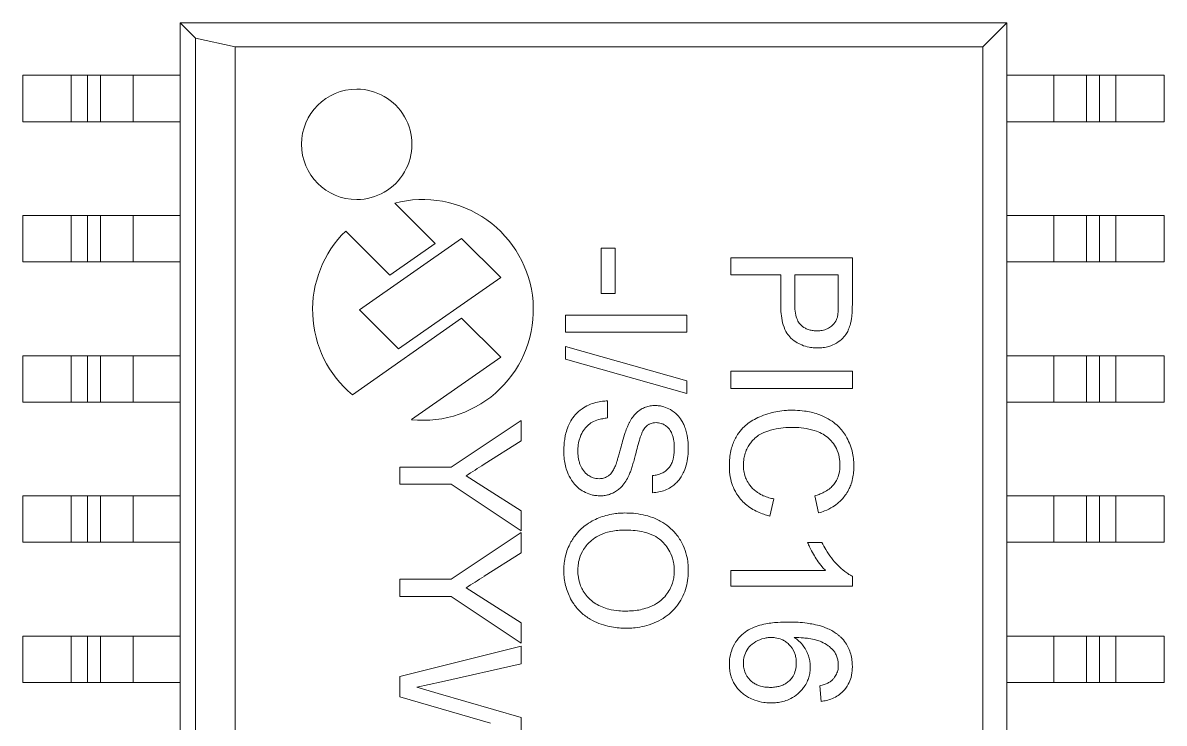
# Model space of a CAD drawing. Header units: millimetres. Extents: x -118 to 1430, y 370 to 1370.
# Drawn here: x 894.76 to 905.1, y 508.95 to 515.29 of the extents above; entities that cross this region are included whole.
import ezdxf

# ---------------------------------------------------------------- set-up
doc = ezdxf.new("R2010")
doc.units = ezdxf.units.MM
doc.layers.add('TANGENT EDGES', color=7, linetype='Continuous', lineweight=0)
doc.layers.add('VISIBLE', color=7, linetype='Continuous', lineweight=0)

msp = doc.modelspace()

# ---------------------------------------------------------------- linework, layer by layer
at = {"layer": 'TANGENT EDGES'}
for p, q in [((895.199, 514.395), (895.199, 514.815)), ((895.347, 514.815), (895.347, 514.395)), ((895.464, 514.815), (895.464, 514.395)), ((895.761, 514.815), (895.761, 514.395)), ((904.099, 514.815), (904.099, 514.395)), ((904.396, 514.815), (904.396, 514.395)), ((904.513, 514.395), (904.513, 514.815)), ((904.661, 514.815), (904.661, 514.395)), ((895.199, 513.125), (895.199, 513.545)), ((895.347, 513.545), (895.347, 513.125)), ((895.464, 513.545), (895.464, 513.125)), ((895.761, 513.545), (895.761, 513.125)), ((904.099, 513.545), (904.099, 513.125)), ((904.396, 513.545), (904.396, 513.125)), ((904.513, 513.125), (904.513, 513.545)), ((904.661, 513.545), (904.661, 513.125)), ((895.199, 511.855), (895.199, 512.275)), ((895.347, 512.275), (895.347, 511.855)), ((895.464, 512.275), (895.464, 511.855)), ((895.761, 512.275), (895.761, 511.855)), ((904.099, 512.275), (904.099, 511.855)), ((904.396, 512.275), (904.396, 511.855)), ((904.513, 511.855), (904.513, 512.275)), ((904.661, 512.275), (904.661, 511.855)), ((895.199, 510.585), (895.199, 511.005)), ((895.347, 511.005), (895.347, 510.585)), ((895.464, 511.005), (895.464, 510.585)), ((895.761, 511.005), (895.761, 510.585)), ((904.099, 511.005), (904.099, 510.585)), ((904.396, 511.005), (904.396, 510.585)), ((904.513, 510.585), (904.513, 511.005)), ((904.661, 511.005), (904.661, 510.585)), ((895.199, 509.315), (895.199, 509.735)), ((895.347, 509.735), (895.347, 509.315)), ((895.464, 509.735), (895.464, 509.315)), ((895.761, 509.735), (895.761, 509.315)), ((904.099, 509.735), (904.099, 509.315)), ((904.396, 509.735), (904.396, 509.315)), ((904.513, 509.315), (904.513, 509.735)), ((904.661, 509.735), (904.661, 509.315))]:
    msp.add_line(p, q, dxfattribs=at)
at = {"layer": 'VISIBLE'}
for p, q in [((896.185, 515.29), (896.185, 503.76)), ((896.325, 515.15), (896.185, 515.29)), ((896.185, 515.29), (903.675, 515.29)), ((903.675, 515.29), (903.458, 515.074)), ((903.675, 503.76), (903.675, 515.29)), ((896.685, 515.074), (896.325, 515.15)), ((896.325, 515.15), (896.325, 503.901)), ((903.458, 515.074), (896.685, 515.074)), ((896.685, 515.074), (896.685, 503.977)), ((903.458, 503.977), (903.458, 515.074)), ((894.76, 514.815), (894.76, 514.395)), ((895.199, 514.815), (894.76, 514.815)), ((895.199, 514.815), (895.347, 514.815)), ((895.464, 514.815), (895.347, 514.815)), ((895.761, 514.815), (895.464, 514.815)), ((896.185, 514.815), (895.761, 514.815)), ((904.099, 514.815), (903.675, 514.815)), ((904.396, 514.815), (904.099, 514.815)), ((904.513, 514.815), (904.396, 514.815)), ((904.513, 514.815), (904.661, 514.815)), ((905.1, 514.815), (904.661, 514.815)), ((905.1, 514.815), (905.1, 514.395)), ((894.76, 514.395), (895.199, 514.395)), ((895.347, 514.395), (895.199, 514.395)), ((895.347, 514.395), (895.464, 514.395)), ((895.464, 514.395), (895.761, 514.395)), ((895.761, 514.395), (896.185, 514.395)), ((903.675, 514.395), (904.099, 514.395)), ((904.099, 514.395), (904.396, 514.395)), ((904.396, 514.395), (904.513, 514.395)), ((904.661, 514.395), (904.513, 514.395)), ((904.661, 514.395), (905.1, 514.395)), ((898.129, 513.657), (898.495, 513.291)), ((894.76, 513.545), (894.76, 513.125)), ((895.199, 513.545), (894.76, 513.545)), ((895.199, 513.545), (895.347, 513.545)), ((895.464, 513.545), (895.347, 513.545)), ((895.761, 513.545), (895.464, 513.545)), ((896.185, 513.545), (895.761, 513.545)), ((904.099, 513.545), (903.675, 513.545)), ((904.396, 513.545), (904.099, 513.545)), ((904.513, 513.545), (904.396, 513.545)), ((904.513, 513.545), (904.661, 513.545)), ((905.1, 513.545), (904.661, 513.545)), ((905.1, 513.545), (905.1, 513.125)), ((898.085, 513.004), (897.685, 513.404)), ((897.811, 512.69), (898.735, 513.338)), ((898.495, 513.291), (898.085, 513.004)), ((898.735, 513.338), (899.089, 512.984)), ((900.126, 513.248), (899.999, 513.248)), ((899.999, 513.248), (899.999, 512.839)), ((900.126, 513.248), (900.126, 512.839)), ((894.76, 513.125), (895.199, 513.125)), ((895.347, 513.125), (895.199, 513.125)), ((895.347, 513.125), (895.464, 513.125)), ((895.464, 513.125), (895.761, 513.125)), ((895.761, 513.125), (896.185, 513.125)), ((901.175, 513.163), (901.175, 513.008)), ((902.275, 513.163), (901.175, 513.163)), ((902.275, 512.759), (902.275, 513.163)), ((903.675, 513.125), (904.099, 513.125)), ((904.099, 513.125), (904.396, 513.125)), ((904.396, 513.125), (904.513, 513.125)), ((904.661, 513.125), (904.513, 513.125)), ((904.661, 513.125), (905.1, 513.125)), ((899.089, 512.984), (898.164, 512.337)), ((901.626, 513.008), (901.175, 513.008)), ((901.626, 513.008), (901.626, 512.739)), ((901.753, 512.743), (901.753, 513.008)), ((901.753, 513.008), (902.148, 513.008)), ((902.148, 513.008), (902.148, 512.746)), ((899.999, 512.839), (900.126, 512.839)), ((898.164, 512.337), (897.811, 512.69)), ((897.746, 511.922), (898.735, 512.614)), ((898.735, 512.614), (899.089, 512.261)), ((900.775, 512.642), (899.675, 512.642)), ((899.675, 512.642), (899.675, 512.487)), ((900.775, 512.642), (900.775, 512.487)), ((899.675, 512.487), (900.775, 512.487)), ((899.675, 512.36), (899.675, 512.243)), ((900.775, 512.049), (899.675, 512.36)), ((895.199, 512.275), (894.76, 512.275)), ((894.76, 512.275), (894.76, 511.855)), ((895.199, 512.275), (895.347, 512.275)), ((895.464, 512.275), (895.347, 512.275)), ((895.761, 512.275), (895.464, 512.275)), ((896.185, 512.275), (895.761, 512.275)), ((899.089, 512.261), (898.282, 511.696)), ((904.099, 512.275), (903.675, 512.275)), ((904.396, 512.275), (904.099, 512.275)), ((904.513, 512.275), (904.396, 512.275)), ((904.513, 512.275), (904.661, 512.275)), ((905.1, 512.275), (904.661, 512.275)), ((905.1, 512.275), (905.1, 511.855)), ((899.675, 512.243), (900.775, 511.933)), ((900.775, 512.049), (900.775, 511.933)), ((901.175, 512.134), (901.175, 511.979)), ((902.275, 512.134), (901.175, 512.134)), ((902.275, 512.134), (902.275, 511.979)), ((901.175, 511.979), (902.275, 511.979)), ((894.76, 511.855), (895.199, 511.855)), ((895.347, 511.855), (895.199, 511.855)), ((895.347, 511.855), (895.464, 511.855)), ((895.464, 511.855), (895.761, 511.855)), ((895.761, 511.855), (896.185, 511.855)), ((900.056, 511.711), (900.056, 511.866)), ((903.675, 511.855), (904.099, 511.855)), ((904.099, 511.855), (904.396, 511.855)), ((904.396, 511.855), (904.513, 511.855)), ((904.661, 511.855), (904.513, 511.855)), ((904.661, 511.855), (905.1, 511.855)), ((899.275, 511.689), (898.641, 511.266)), ((899.275, 511.505), (899.275, 511.689)), ((898.939, 511.292), (899.275, 511.505)), ((898.175, 511.266), (898.175, 511.111)), ((898.641, 511.266), (898.175, 511.266)), ((898.641, 511.111), (898.175, 511.111)), ((898.641, 511.111), (899.275, 510.688)), ((898.951, 511.076), (898.775, 511.188)), ((900.465, 511.189), (900.465, 511.034)), ((894.76, 511.005), (894.76, 510.585)), ((895.199, 511.005), (894.76, 511.005)), ((895.199, 511.005), (895.347, 511.005)), ((895.464, 511.005), (895.347, 511.005)), ((895.761, 511.005), (895.464, 511.005)), ((896.185, 511.005), (895.761, 511.005)), ((899.275, 510.871), (898.951, 511.076)), ((901.936, 511.006), (901.969, 510.851)), ((902.207, 511.005), (902.207, 511.005)), ((904.099, 511.005), (903.675, 511.005)), ((904.396, 511.005), (904.099, 511.005)), ((904.513, 511.005), (904.396, 511.005)), ((904.513, 511.005), (904.661, 511.005)), ((905.1, 511.005), (904.661, 511.005)), ((905.1, 511.005), (905.1, 510.585)), ((901.527, 510.822), (901.563, 510.978)), ((899.275, 510.688), (899.275, 510.871)), ((899.275, 510.673), (898.641, 510.25)), ((899.275, 510.49), (899.275, 510.673)), ((894.76, 510.585), (895.199, 510.585)), ((895.347, 510.585), (895.199, 510.585)), ((895.347, 510.585), (895.464, 510.585)), ((895.464, 510.585), (895.761, 510.585)), ((895.761, 510.585), (896.185, 510.585)), ((898.939, 510.277), (899.275, 510.49)), ((899.724, 510.585), (899.724, 510.585)), ((899.894, 510.585), (899.894, 510.585)), ((900.559, 510.585), (900.559, 510.585)), ((902, 510.583), (901.87, 510.583)), ((903.675, 510.585), (904.099, 510.585)), ((904.099, 510.585), (904.396, 510.585)), ((904.396, 510.585), (904.513, 510.585)), ((904.661, 510.585), (904.513, 510.585)), ((904.661, 510.585), (905.1, 510.585)), ((902.032, 510.329), (901.175, 510.329)), ((901.175, 510.329), (901.175, 510.188)), ((898.175, 510.25), (898.175, 510.095)), ((898.641, 510.25), (898.175, 510.25)), ((901.175, 510.188), (902.275, 510.188)), ((902.275, 510.188), (902.275, 510.279)), ((898.641, 510.095), (898.175, 510.095)), ((898.641, 510.095), (899.275, 509.672)), ((898.951, 510.061), (898.775, 510.173)), ((899.275, 509.856), (898.951, 510.061)), ((899.275, 509.672), (899.275, 509.856)), ((894.76, 509.735), (894.76, 509.315)), ((895.199, 509.735), (894.76, 509.735)), ((895.199, 509.735), (895.347, 509.735)), ((895.464, 509.735), (895.347, 509.735)), ((895.761, 509.735), (895.464, 509.735)), ((896.185, 509.735), (895.761, 509.735)), ((901.262, 509.735), (901.262, 509.735)), ((904.099, 509.735), (903.675, 509.735)), ((904.396, 509.735), (904.099, 509.735)), ((904.513, 509.735), (904.396, 509.735)), ((904.513, 509.735), (904.661, 509.735)), ((905.1, 509.735), (904.661, 509.735)), ((905.1, 509.735), (905.1, 509.315)), ((899.275, 509.645), (898.175, 509.368)), ((899.275, 509.485), (899.275, 509.645)), ((898.552, 509.322), (899.275, 509.485)), ((898.175, 509.185), (898.175, 509.368)), ((894.76, 509.315), (895.199, 509.315)), ((895.347, 509.315), (895.199, 509.315)), ((895.347, 509.315), (895.464, 509.315)), ((895.464, 509.315), (895.761, 509.315)), ((895.761, 509.315), (896.185, 509.315)), ((898.329, 509.272), (898.552, 509.322)), ((898.524, 509.215), (898.329, 509.272)), ((901.199, 509.315), (901.199, 509.315)), ((901.862, 509.315), (901.862, 509.315)), ((901.979, 509.285), (901.993, 509.144)), ((902.246, 509.315), (902.246, 509.315)), ((903.675, 509.315), (904.099, 509.315)), ((904.099, 509.315), (904.396, 509.315)), ((904.396, 509.315), (904.513, 509.315)), ((904.661, 509.315), (904.513, 509.315)), ((904.661, 509.315), (905.1, 509.315)), ((898.175, 509.185), (898.998, 508.947)), ((899.275, 508.998), (898.524, 509.215)), ((899.275, 508.811), (899.275, 508.998))]:
    msp.add_line(p, q, dxfattribs=at)
for centre, radius, start, end in [((897.785, 514.19), 0.5, 90, 270), ((897.785, 514.19), 0.5, 269.9999, 90.0001), ((898.385, 512.69), 1, 4.4509, 104.8407), ((898.385, 512.69), 1, 134.427, 230.2482), ((898.385, 512.69), 1, 264.0605, 4.4508), ((866.711, 561.848), 59.955, 302.33057, 302.51593), ((866.711, 560.833), 59.955, 302.33057, 302.51593)]:
    msp.add_arc(centre, radius, start, end, dxfattribs=at)
for points, knots in [([(901.626, 512.739), (901.627, 512.711), (901.627, 512.683), (901.633, 512.628), (901.637, 512.601), (901.65, 512.547), (901.66, 512.519), (901.683, 512.476), (901.695, 512.46), (901.722, 512.43), (901.741, 512.414), (901.78, 512.389), (901.798, 512.38), (901.839, 512.363), (901.86, 512.357), (901.899, 512.349), (901.915, 512.347), (901.94, 512.346), (901.949, 512.346), (901.959, 512.345)], [0, 0, 0, 0, 0.144, 0.144, 0.288, 0.288, 0.432, 0.432, 0.532, 0.532, 0.652, 0.652, 0.752, 0.752, 0.872, 0.872, 0.952, 0.952, 1, 1, 1, 1]), ([(901.954, 512.501), (901.942, 512.501), (901.931, 512.501), (901.908, 512.504), (901.894, 512.507), (901.871, 512.513), (901.86, 512.518), (901.831, 512.533), (901.814, 512.547), (901.791, 512.574), (901.783, 512.586), (901.769, 512.618), (901.764, 512.638), (901.755, 512.685), (901.754, 512.708), (901.753, 512.736), (901.753, 512.74), (901.753, 512.743)], [0, 0, 0, 0, 0.1, 0.1, 0.2, 0.2, 0.3, 0.3, 0.4728, 0.4728, 0.5928, 0.5928, 0.7656, 0.7656, 0.97296, 0.97296, 1, 1, 1, 1]), ([(902.148, 512.746), (902.148, 512.741), (902.148, 512.735), (902.148, 512.726), (902.148, 512.722), (902.148, 512.713), (902.148, 512.709), (902.147, 512.701), (902.147, 512.696), (902.147, 512.688), (902.147, 512.684), (902.146, 512.675), (902.146, 512.671), (902.145, 512.662), (902.145, 512.658), (902.144, 512.647), (902.143, 512.639), (902.141, 512.628), (902.139, 512.623), (902.138, 512.619)], [0, 0, 0, 0, 0.12, 0.12, 0.22, 0.22, 0.32, 0.32, 0.42, 0.42, 0.52, 0.52, 0.62, 0.62, 0.72, 0.72, 0.8928, 0.8928, 1, 1, 1, 1]), ([(902.265, 512.596), (902.267, 512.61), (902.269, 512.623), (902.272, 512.65), (902.272, 512.664), (902.274, 512.697), (902.275, 512.716), (902.275, 512.744), (902.275, 512.751), (902.275, 512.759)], [0, 0, 0, 0, 0.248832, 0.248832, 0.497664, 0.497664, 0.855982, 0.855982, 1, 1, 1, 1]), ([(902.138, 512.619), (902.135, 512.608), (902.131, 512.598), (902.116, 512.571), (902.103, 512.556), (902.081, 512.539), (902.075, 512.534), (902.062, 512.526), (902.055, 512.522), (902.04, 512.516), (902.033, 512.513), (902.018, 512.508), (902.01, 512.506), (901.995, 512.503), (901.987, 512.502), (901.975, 512.501), (901.97, 512.501), (901.961, 512.501), (901.958, 512.501), (901.954, 512.501)], [0, 0, 0, 0, 0.144, 0.144, 0.392832, 0.392832, 0.492832, 0.492832, 0.592832, 0.592832, 0.692832, 0.692832, 0.792832, 0.792832, 0.892832, 0.892832, 0.956832, 0.956832, 1, 1, 1, 1]), ([(901.959, 512.345), (901.976, 512.346), (901.994, 512.346), (902.028, 512.351), (902.045, 512.355), (902.086, 512.367), (902.109, 512.377), (902.152, 512.402), (902.172, 512.417), (902.202, 512.448), (902.213, 512.462), (902.23, 512.489), (902.236, 512.502), (902.248, 512.531), (902.254, 512.546), (902.26, 512.574), (902.263, 512.585), (902.265, 512.596)], [0, 0, 0, 0, 0.12, 0.12, 0.24, 0.24, 0.4128, 0.4128, 0.5856, 0.5856, 0.7056, 0.7056, 0.8056, 0.8056, 0.9208, 0.9208, 1, 1, 1, 1]), ([(900.056, 511.866), (900.041, 511.865), (900.027, 511.865), (899.991, 511.86), (899.971, 511.857), (899.928, 511.845), (899.907, 511.838), (899.865, 511.818), (899.845, 511.807), (899.804, 511.778), (899.783, 511.76), (899.75, 511.723), (899.736, 511.704), (899.716, 511.669), (899.707, 511.653), (899.692, 511.615), (899.685, 511.595), (899.676, 511.559), (899.673, 511.545), (899.668, 511.513), (899.666, 511.496), (899.662, 511.457), (899.661, 511.436), (899.661, 511.412), (899.661, 511.409), (899.661, 511.405)], [0, 0, 0, 0, 0.064, 0.064, 0.15616, 0.15616, 0.25616, 0.25616, 0.35616, 0.35616, 0.47616, 0.47616, 0.57616, 0.57616, 0.65616, 0.65616, 0.75216, 0.75216, 0.81616, 0.81616, 0.89296, 0.89296, 0.98512, 0.98512, 1, 1, 1, 1]), ([(900.488, 511.824), (900.473, 511.823), (900.459, 511.823), (900.43, 511.818), (900.416, 511.814), (900.388, 511.804), (900.375, 511.798), (900.331, 511.771), (900.304, 511.746), (900.273, 511.702), (900.264, 511.687), (900.254, 511.668), (900.252, 511.665), (900.25, 511.661)], [0, 0, 0, 0, 0.144, 0.144, 0.288, 0.288, 0.432, 0.432, 0.790318, 0.790318, 0.963118, 0.963118, 1, 1, 1, 1]), ([(900.789, 511.442), (900.789, 511.464), (900.788, 511.485), (900.782, 511.538), (900.776, 511.569), (900.762, 511.617), (900.755, 511.634), (900.742, 511.664), (900.735, 511.677), (900.717, 511.707), (900.704, 511.724), (900.671, 511.757), (900.65, 511.774), (900.609, 511.797), (900.588, 511.806), (900.554, 511.816), (900.539, 511.82), (900.513, 511.823), (900.5, 511.823), (900.488, 511.824)], [0, 0, 0, 0, 0.12, 0.12, 0.2928, 0.2928, 0.3928, 0.3928, 0.4728, 0.4728, 0.588, 0.588, 0.732, 0.732, 0.852, 0.852, 0.932, 0.932, 1, 1, 1, 1]), ([(901.733, 511.781), (901.715, 511.781), (901.696, 511.781), (901.651, 511.778), (901.624, 511.774), (901.575, 511.766), (901.553, 511.761), (901.503, 511.748), (901.477, 511.739), (901.43, 511.72), (901.409, 511.71), (901.369, 511.688), (901.35, 511.676), (901.315, 511.65), (901.299, 511.636), (901.266, 511.602), (901.25, 511.582), (901.216, 511.532), (901.201, 511.5), (901.184, 511.45), (901.179, 511.432), (901.17, 511.392), (901.167, 511.37), (901.162, 511.327), (901.161, 511.305), (901.161, 511.28), (901.161, 511.276), (901.161, 511.271)], [0, 0, 0, 0, 0.064, 0.064, 0.15616, 0.15616, 0.23616, 0.23616, 0.33216, 0.33216, 0.41216, 0.41216, 0.48896, 0.48896, 0.562688, 0.562688, 0.651162, 0.651162, 0.771162, 0.771162, 0.835162, 0.835162, 0.911962, 0.911962, 0.98569, 0.98569, 1, 1, 1, 1]), ([(902.289, 511.275), (902.289, 511.293), (902.288, 511.311), (902.285, 511.35), (902.281, 511.372), (902.271, 511.419), (902.264, 511.444), (902.247, 511.489), (902.237, 511.51), (902.208, 511.564), (902.185, 511.596), (902.142, 511.641), (902.125, 511.656), (902.086, 511.686), (902.063, 511.7), (902.014, 511.726), (901.988, 511.737), (901.922, 511.76), (901.882, 511.769), (901.814, 511.778), (901.786, 511.78), (901.749, 511.781), (901.741, 511.781), (901.733, 511.781)], [0, 0, 0, 0, 0.064, 0.064, 0.1408, 0.1408, 0.23296, 0.23296, 0.31296, 0.31296, 0.4512, 0.4512, 0.5312, 0.5312, 0.6272, 0.6272, 0.7272, 0.7272, 0.8712, 0.8712, 0.9712, 0.9712, 1, 1, 1, 1]), ([(899.788, 511.412), (899.788, 511.43), (899.789, 511.448), (899.795, 511.496), (899.804, 511.527), (899.825, 511.575), (899.836, 511.594), (899.859, 511.625), (899.872, 511.639), (899.899, 511.662), (899.915, 511.671), (899.95, 511.688), (899.971, 511.695), (900.006, 511.704), (900.021, 511.706), (900.043, 511.709), (900.049, 511.71), (900.056, 511.711)], [0, 0, 0, 0, 0.12, 0.12, 0.32736, 0.32736, 0.47136, 0.47136, 0.59136, 0.59136, 0.71136, 0.71136, 0.85536, 0.85536, 0.95536, 0.95536, 1, 1, 1, 1]), ([(900.25, 511.661), (900.245, 511.652), (900.241, 511.642), (900.23, 511.615), (900.223, 511.597), (900.208, 511.554), (900.2, 511.527), (900.187, 511.478), (900.181, 511.455), (900.171, 511.417), (900.167, 511.402), (900.159, 511.373), (900.155, 511.36), (900.148, 511.337), (900.145, 511.327), (900.139, 511.309), (900.137, 511.301), (900.132, 511.288), (900.13, 511.283), (900.128, 511.278)], [0, 0, 0, 0, 0.08, 0.08, 0.21824, 0.21824, 0.4256, 0.4256, 0.5984, 0.5984, 0.7184, 0.7184, 0.8184, 0.8184, 0.8984, 0.8984, 0.95984, 0.95984, 1, 1, 1, 1]), ([(900.253, 511.197), (900.258, 511.208), (900.263, 511.219), (900.272, 511.245), (900.277, 511.258), (900.285, 511.287), (900.29, 511.302), (900.299, 511.334), (900.304, 511.352), (900.314, 511.391), (900.319, 511.412), (900.331, 511.46), (900.338, 511.485), (900.351, 511.528), (900.357, 511.545), (900.369, 511.577), (900.375, 511.591), (900.387, 511.611), (900.391, 511.617), (900.398, 511.625), (900.399, 511.627), (900.401, 511.629)], [0, 0, 0, 0, 0.08, 0.08, 0.176, 0.176, 0.276, 0.276, 0.396, 0.396, 0.54, 0.54, 0.7128, 0.7128, 0.8328, 0.8328, 0.9328, 0.9328, 0.984, 0.984, 1, 1, 1, 1]), ([(900.401, 511.629), (900.409, 511.636), (900.417, 511.644), (900.429, 511.651), (900.432, 511.653), (900.446, 511.66), (900.458, 511.664), (900.479, 511.668), (900.489, 511.668), (900.498, 511.669)], [0, 0, 0, 0, 0.298598, 0.298598, 0.398598, 0.398598, 0.742584, 0.742584, 1, 1, 1, 1]), ([(900.498, 511.669), (900.505, 511.668), (900.512, 511.668), (900.527, 511.666), (900.535, 511.664), (900.552, 511.659), (900.561, 511.655), (900.579, 511.645), (900.588, 511.639), (900.604, 511.625), (900.611, 511.617), (900.627, 511.596), (900.635, 511.583), (900.645, 511.559), (900.648, 511.549), (900.653, 511.528), (900.656, 511.517), (900.659, 511.496), (900.66, 511.486), (900.662, 511.464), (900.662, 511.454), (900.662, 511.441), (900.662, 511.438), (900.662, 511.436)], [0, 0, 0, 0, 0.064, 0.064, 0.1408, 0.1408, 0.23296, 0.23296, 0.33296, 0.33296, 0.43296, 0.43296, 0.57696, 0.57696, 0.67696, 0.67696, 0.77696, 0.77696, 0.87696, 0.87696, 0.97696, 0.97696, 1, 1, 1, 1]), ([(901.288, 511.286), (901.288, 511.3), (901.289, 511.313), (901.292, 511.339), (901.294, 511.352), (901.301, 511.383), (901.307, 511.401), (901.321, 511.434), (901.329, 511.449), (901.344, 511.474), (901.352, 511.485), (901.37, 511.507), (901.381, 511.518), (901.407, 511.541), (901.422, 511.552), (901.453, 511.57), (901.468, 511.577), (901.516, 511.597), (901.55, 511.606), (901.613, 511.618), (901.642, 511.622), (901.692, 511.625), (901.713, 511.626), (901.734, 511.626)], [0, 0, 0, 0, 0.064, 0.064, 0.12544, 0.12544, 0.213914, 0.213914, 0.293914, 0.293914, 0.355354, 0.355354, 0.429082, 0.429082, 0.517555, 0.517555, 0.597555, 0.597555, 0.763443, 0.763443, 0.901683, 0.901683, 1, 1, 1, 1]), ([(902.162, 511.282), (902.162, 511.302), (902.162, 511.314), (902.156, 511.363), (902.149, 511.389), (902.129, 511.441), (902.117, 511.462), (902.091, 511.497), (902.076, 511.513), (902.045, 511.541), (902.028, 511.553), (901.991, 511.575), (901.972, 511.583), (901.921, 511.601), (901.887, 511.609), (901.826, 511.621), (901.798, 511.624), (901.757, 511.626), (901.746, 511.626), (901.734, 511.626)], [0, 0, 0, 0, 0.096, 0.096, 0.24, 0.24, 0.3552, 0.3552, 0.4552, 0.4552, 0.5552, 0.5552, 0.6552, 0.6552, 0.7992, 0.7992, 0.9432, 0.9432, 1, 1, 1, 1]), ([(900.465, 511.034), (900.484, 511.035), (900.504, 511.037), (900.542, 511.045), (900.561, 511.05), (900.597, 511.064), (900.614, 511.073), (900.644, 511.092), (900.656, 511.101), (900.679, 511.122), (900.69, 511.132), (900.709, 511.155), (900.717, 511.167), (900.734, 511.193), (900.741, 511.209), (900.76, 511.25), (900.768, 511.277), (900.781, 511.331), (900.785, 511.357), (900.788, 511.403), (900.789, 511.423), (900.789, 511.442)], [0, 0, 0, 0, 0.1, 0.1, 0.2, 0.2, 0.3, 0.3, 0.38, 0.38, 0.4568, 0.4568, 0.530528, 0.530528, 0.619002, 0.619002, 0.763002, 0.763002, 0.901242, 0.901242, 1, 1, 1, 1]), ([(900.662, 511.436), (900.662, 511.431), (900.662, 511.426), (900.662, 511.415), (900.661, 511.41), (900.661, 511.397), (900.66, 511.39), (900.658, 511.375), (900.657, 511.366), (900.654, 511.348), (900.651, 511.338), (900.644, 511.315), (900.639, 511.302), (900.627, 511.279), (900.62, 511.269), (900.605, 511.251), (900.597, 511.242), (900.579, 511.227), (900.569, 511.221), (900.546, 511.209), (900.532, 511.204), (900.505, 511.195), (900.491, 511.193), (900.473, 511.19), (900.469, 511.19), (900.465, 511.189)], [0, 0, 0, 0, 0.04096, 0.04096, 0.090112, 0.090112, 0.1490944, 0.1490944, 0.2198733, 0.2198733, 0.3048079, 0.3048079, 0.4248079, 0.4248079, 0.5248079, 0.5248079, 0.6248079, 0.6248079, 0.7248079, 0.7248079, 0.8448079, 0.8448079, 0.9648079, 0.9648079, 1, 1, 1, 1]), ([(899.661, 511.405), (899.662, 511.382), (899.662, 511.359), (899.669, 511.297), (899.679, 511.258), (899.704, 511.195), (899.716, 511.17), (899.742, 511.131), (899.754, 511.116), (899.778, 511.091), (899.789, 511.08), (899.819, 511.057), (899.837, 511.046), (899.878, 511.026), (899.9, 511.018), (899.934, 511.01), (899.947, 511.008), (899.968, 511.007), (899.978, 511.006), (899.987, 511.006)], [0, 0, 0, 0, 0.12, 0.12, 0.32736, 0.32736, 0.47136, 0.47136, 0.57136, 0.57136, 0.65136, 0.65136, 0.76656, 0.76656, 0.88656, 0.88656, 0.95056, 0.95056, 1, 1, 1, 1]), ([(899.98, 511.161), (899.97, 511.161), (899.961, 511.162), (899.936, 511.166), (899.92, 511.171), (899.893, 511.185), (899.881, 511.192), (899.854, 511.214), (899.841, 511.23), (899.821, 511.261), (899.814, 511.277), (899.803, 511.304), (899.8, 511.315), (899.793, 511.346), (899.79, 511.366), (899.788, 511.395), (899.788, 511.404), (899.788, 511.412)], [0, 0, 0, 0, 0.08, 0.08, 0.21824, 0.21824, 0.33824, 0.33824, 0.51104, 0.51104, 0.65504, 0.65504, 0.75504, 0.75504, 0.92784, 0.92784, 1, 1, 1, 1]), ([(900.128, 511.278), (900.123, 511.265), (900.117, 511.252), (900.103, 511.228), (900.095, 511.216), (900.078, 511.197), (900.069, 511.19), (900.052, 511.179), (900.045, 511.175), (900.027, 511.167), (900.016, 511.164), (899.996, 511.162), (899.988, 511.161), (899.98, 511.161)], [0, 0, 0, 0, 0.20736, 0.20736, 0.41472, 0.41472, 0.58752, 0.58752, 0.70752, 0.70752, 0.88032, 0.88032, 1, 1, 1, 1]), ([(901.161, 511.271), (901.161, 511.255), (901.162, 511.238), (901.166, 511.192), (901.171, 511.163), (901.185, 511.111), (901.194, 511.087), (901.218, 511.037), (901.234, 511.011), (901.266, 510.971), (901.28, 510.956), (901.327, 510.912), (901.364, 510.887), (901.422, 510.858), (901.441, 510.85), (901.476, 510.837), (901.492, 510.832), (901.515, 510.826), (901.521, 510.824), (901.527, 510.822)], [0, 0, 0, 0, 0.08, 0.08, 0.21824, 0.21824, 0.33824, 0.33824, 0.48224, 0.48224, 0.58224, 0.58224, 0.7896, 0.7896, 0.8896, 0.8896, 0.9696, 0.9696, 1, 1, 1, 1]), ([(901.563, 510.978), (901.549, 510.981), (901.534, 510.984), (901.502, 510.994), (901.485, 511), (901.457, 511.012), (901.447, 511.017), (901.423, 511.031), (901.411, 511.039), (901.379, 511.063), (901.361, 511.082), (901.334, 511.118), (901.325, 511.133), (901.31, 511.163), (901.305, 511.177), (901.296, 511.209), (901.292, 511.227), (901.289, 511.258), (901.288, 511.272), (901.288, 511.286)], [0, 0, 0, 0, 0.1, 0.1, 0.22, 0.22, 0.3, 0.3, 0.396, 0.396, 0.5688, 0.5688, 0.6888, 0.6888, 0.7888, 0.7888, 0.9088, 0.9088, 1, 1, 1, 1]), ([(902.162, 511.282), (902.162, 511.269), (902.162, 511.256), (902.158, 511.221), (902.153, 511.199), (902.14, 511.163), (902.134, 511.149), (902.118, 511.123), (902.109, 511.11), (902.088, 511.087), (902.076, 511.077), (902.049, 511.056), (902.033, 511.046), (902.003, 511.031), (901.988, 511.024), (901.962, 511.014), (901.949, 511.01), (901.936, 511.006)], [0, 0, 0, 0, 0.1, 0.1, 0.2728, 0.2728, 0.3928, 0.3928, 0.5128, 0.5128, 0.6328, 0.6328, 0.7768, 0.7768, 0.8968, 0.8968, 1, 1, 1, 1]), ([(901.969, 510.851), (901.988, 510.856), (902.006, 510.862), (902.049, 510.879), (902.074, 510.892), (902.117, 510.918), (902.136, 510.932), (902.178, 510.969), (902.2, 510.994), (902.229, 511.038), (902.239, 511.055), (902.254, 511.086), (902.259, 511.1), (902.271, 511.135), (902.277, 511.157), (902.284, 511.197), (902.287, 511.216), (902.289, 511.248), (902.289, 511.262), (902.289, 511.275)], [0, 0, 0, 0, 0.1, 0.1, 0.244, 0.244, 0.364, 0.364, 0.5368, 0.5368, 0.6368, 0.6368, 0.7168, 0.7168, 0.832, 0.832, 0.932, 0.932, 1, 1, 1, 1]), ([(900.253, 511.197), (900.245, 511.178), (900.24, 511.168), (900.219, 511.132), (900.209, 511.119), (900.187, 511.091), (900.175, 511.079), (900.153, 511.06), (900.142, 511.052), (900.119, 511.038), (900.108, 511.032), (900.082, 511.021), (900.07, 511.017), (900.043, 511.011), (900.029, 511.008), (900.008, 511.006), (899.999, 511.006), (899.987, 511.006)], [0, 0, 0, 0, 0.165888, 0.165888, 0.338688, 0.338688, 0.482688, 0.482688, 0.602688, 0.602688, 0.702688, 0.702688, 0.802688, 0.802688, 0.902688, 0.902688, 1, 1, 1, 1]), ([(900.21, 510.851), (900.196, 510.85), (900.182, 510.85), (900.15, 510.848), (900.132, 510.846), (900.091, 510.84), (900.066, 510.834), (900.02, 510.821), (899.999, 510.814), (899.958, 510.798), (899.938, 510.788), (899.896, 510.766), (899.874, 510.752), (899.839, 510.725), (899.825, 510.713), (899.793, 510.682), (899.776, 510.662), (899.74, 510.614), (899.723, 510.585), (899.699, 510.534), (899.691, 510.513), (899.676, 510.465), (899.671, 510.438), (899.664, 510.394), (899.662, 510.376), (899.661, 510.348), (899.661, 510.338), (899.661, 510.329)], [0, 0, 0, 0, 0.0512, 0.0512, 0.11264, 0.11264, 0.201114, 0.201114, 0.281114, 0.281114, 0.357914, 0.357914, 0.450074, 0.450074, 0.514074, 0.514074, 0.606234, 0.606234, 0.726234, 0.726234, 0.806234, 0.806234, 0.902234, 0.902234, 0.966234, 0.966234, 1, 1, 1, 1]), ([(900.789, 510.328), (900.789, 510.352), (900.788, 510.375), (900.783, 510.421), (900.779, 510.443), (900.766, 510.496), (900.756, 510.527), (900.728, 510.589), (900.709, 510.619), (900.67, 510.67), (900.65, 510.692), (900.607, 510.731), (900.583, 510.749), (900.528, 510.783), (900.496, 510.798), (900.436, 510.82), (900.407, 510.828), (900.35, 510.84), (900.321, 510.845), (900.265, 510.85), (900.238, 510.85), (900.21, 510.851)], [0, 0, 0, 0, 0.08, 0.08, 0.1568, 0.1568, 0.267392, 0.267392, 0.387392, 0.387392, 0.487392, 0.487392, 0.587392, 0.587392, 0.707392, 0.707392, 0.807392, 0.807392, 0.907392, 0.907392, 1, 1, 1, 1]), ([(899.788, 510.329), (899.788, 510.346), (899.789, 510.363), (899.793, 510.399), (899.797, 510.419), (899.812, 510.467), (899.825, 510.495), (899.86, 510.551), (899.884, 510.578), (899.931, 510.618), (899.952, 510.632), (900.001, 510.658), (900.029, 510.669), (900.078, 510.682), (900.099, 510.686), (900.14, 510.692), (900.161, 510.694), (900.191, 510.695), (900.2, 510.695), (900.209, 510.695)], [0, 0, 0, 0, 0.08, 0.08, 0.176, 0.176, 0.32, 0.32, 0.4928, 0.4928, 0.6128, 0.6128, 0.7568, 0.7568, 0.8568, 0.8568, 0.9568, 0.9568, 1, 1, 1, 1]), ([(900.209, 510.695), (900.235, 510.695), (900.262, 510.695), (900.315, 510.69), (900.341, 510.687), (900.398, 510.675), (900.429, 510.666), (900.482, 510.643), (900.506, 510.631), (900.544, 510.601), (900.56, 510.585), (900.589, 510.552), (900.602, 510.534), (900.626, 510.492), (900.637, 510.467), (900.65, 510.425), (900.654, 510.408), (900.66, 510.377), (900.661, 510.364), (900.662, 510.343), (900.662, 510.335), (900.662, 510.327)], [0, 0, 0, 0, 0.12, 0.12, 0.24, 0.24, 0.384, 0.384, 0.504, 0.504, 0.604, 0.604, 0.704, 0.704, 0.824, 0.824, 0.904, 0.904, 0.96544, 0.96544, 1, 1, 1, 1]), ([(901.87, 510.583), (901.876, 510.569), (901.881, 510.556), (901.898, 510.52), (901.91, 510.498), (901.934, 510.458), (901.945, 510.44), (901.97, 510.402), (901.985, 510.382), (902.011, 510.351), (902.022, 510.34), (902.032, 510.329)], [0, 0, 0, 0, 0.144, 0.144, 0.392832, 0.392832, 0.600192, 0.600192, 0.849024, 0.849024, 1, 1, 1, 1]), ([(902, 510.583), (902.011, 510.561), (902.022, 510.54), (902.065, 510.467), (902.103, 510.419), (902.164, 510.357), (902.184, 510.339), (902.218, 510.312), (902.231, 510.303), (902.254, 510.289), (902.265, 510.284), (902.275, 510.279)], [0, 0, 0, 0, 0.1728, 0.1728, 0.602782, 0.602782, 0.801847, 0.801847, 0.917047, 0.917047, 1, 1, 1, 1]), ([(899.661, 510.329), (899.661, 510.31), (899.662, 510.292), (899.666, 510.252), (899.669, 510.23), (899.678, 510.188), (899.684, 510.167), (899.698, 510.128), (899.706, 510.109), (899.725, 510.069), (899.737, 510.047), (899.77, 509.999), (899.792, 509.972), (899.843, 509.926), (899.871, 509.905), (899.926, 509.873), (899.952, 509.861), (900.005, 509.84), (900.033, 509.832), (900.083, 509.82), (900.106, 509.816), (900.151, 509.81), (900.173, 509.808), (900.204, 509.807), (900.214, 509.807), (900.223, 509.807)], [0, 0, 0, 0, 0.064, 0.064, 0.1408, 0.1408, 0.214528, 0.214528, 0.285307, 0.285307, 0.370242, 0.370242, 0.490242, 0.490242, 0.610242, 0.610242, 0.710242, 0.710242, 0.810242, 0.810242, 0.890242, 0.890242, 0.967042, 0.967042, 1, 1, 1, 1]), ([(900.224, 509.962), (900.203, 509.962), (900.181, 509.963), (900.129, 509.967), (900.099, 509.972), (900.048, 509.985), (900.028, 509.991), (899.988, 510.008), (899.969, 510.017), (899.932, 510.04), (899.915, 510.053), (899.887, 510.079), (899.875, 510.092), (899.851, 510.121), (899.84, 510.138), (899.821, 510.171), (899.814, 510.187), (899.799, 510.23), (899.793, 510.258), (899.789, 510.301), (899.788, 510.315), (899.788, 510.329)], [0, 0, 0, 0, 0.1, 0.1, 0.244, 0.244, 0.344, 0.344, 0.444, 0.444, 0.544, 0.544, 0.624, 0.624, 0.72, 0.72, 0.8, 0.8, 0.93271, 0.93271, 1, 1, 1, 1]), ([(900.789, 510.328), (900.789, 510.305), (900.788, 510.284), (900.782, 510.233), (900.777, 510.205), (900.762, 510.151), (900.752, 510.124), (900.728, 510.073), (900.713, 510.048), (900.678, 509.998), (900.655, 509.971), (900.611, 509.931), (900.587, 509.912), (900.536, 509.88), (900.507, 509.866), (900.452, 509.843), (900.419, 509.833), (900.365, 509.819), (900.335, 509.815), (900.288, 509.809), (900.268, 509.808), (900.237, 509.807), (900.23, 509.807), (900.223, 509.807)], [0, 0, 0, 0, 0.08, 0.08, 0.176, 0.176, 0.276, 0.276, 0.376, 0.376, 0.496, 0.496, 0.596, 0.596, 0.696, 0.696, 0.796, 0.796, 0.896, 0.896, 0.976, 0.976, 1, 1, 1, 1]), ([(900.662, 510.327), (900.662, 510.31), (900.661, 510.293), (900.657, 510.26), (900.653, 510.244), (900.644, 510.209), (900.637, 510.19), (900.619, 510.153), (900.608, 510.135), (900.583, 510.1), (900.568, 510.084), (900.537, 510.055), (900.52, 510.043), (900.476, 510.015), (900.447, 510.002), (900.398, 509.985), (900.377, 509.979), (900.335, 509.97), (900.314, 509.967), (900.276, 509.964), (900.259, 509.963), (900.236, 509.962), (900.23, 509.962), (900.224, 509.962)], [0, 0, 0, 0, 0.08, 0.08, 0.1568, 0.1568, 0.24896, 0.24896, 0.34896, 0.34896, 0.44896, 0.44896, 0.54896, 0.54896, 0.69296, 0.69296, 0.79296, 0.79296, 0.89296, 0.89296, 0.97296, 0.97296, 1, 1, 1, 1]), ([(901.69, 509.863), (901.66, 509.863), (901.631, 509.862), (901.558, 509.857), (901.516, 509.852), (901.45, 509.838), (901.426, 509.831), (901.379, 509.814), (901.357, 509.804), (901.314, 509.78), (901.293, 509.765), (901.253, 509.728), (901.234, 509.705), (901.201, 509.656), (901.189, 509.628), (901.172, 509.577), (901.166, 509.552), (901.162, 509.511), (901.161, 509.494), (901.161, 509.478)], [0, 0, 0, 0, 0.12, 0.12, 0.2928, 0.2928, 0.3928, 0.3928, 0.4928, 0.4928, 0.5928, 0.5928, 0.7128, 0.7128, 0.8328, 0.8328, 0.9328, 0.9328, 1, 1, 1, 1]), ([(901.69, 509.863), (901.728, 509.863), (901.75, 509.862), (901.81, 509.859), (901.839, 509.856), (901.883, 509.85), (901.904, 509.846), (901.947, 509.838), (901.972, 509.832), (902.01, 509.82), (902.027, 509.813), (902.057, 509.801), (902.074, 509.793), (902.103, 509.777), (902.118, 509.767), (902.136, 509.755), (902.142, 509.75), (902.15, 509.744)], [0, 0, 0, 0, 0.20736, 0.20736, 0.38016, 0.38016, 0.50016, 0.50016, 0.64416, 0.64416, 0.74416, 0.74416, 0.84416, 0.84416, 0.94416, 0.94416, 1, 1, 1, 1]), ([(901.288, 509.489), (901.288, 509.504), (901.289, 509.519), (901.296, 509.556), (901.303, 509.577), (901.324, 509.617), (901.337, 509.635), (901.372, 509.668), (901.395, 509.683), (901.443, 509.706), (901.468, 509.714), (901.507, 509.721), (901.52, 509.722), (901.535, 509.722), (901.538, 509.722), (901.54, 509.722)], [0, 0, 0, 0, 0.12, 0.12, 0.2928, 0.2928, 0.4656, 0.4656, 0.67296, 0.67296, 0.88032, 0.88032, 0.98032, 0.98032, 1, 1, 1, 1]), ([(901.54, 509.722), (901.552, 509.722), (901.564, 509.722), (901.597, 509.717), (901.617, 509.713), (901.647, 509.699), (901.658, 509.694), (901.68, 509.679), (901.691, 509.67), (901.722, 509.638), (901.739, 509.613), (901.755, 509.574), (901.759, 509.563), (901.764, 509.537), (901.766, 509.522), (901.767, 509.503), (901.767, 509.499), (901.767, 509.494)], [0, 0, 0, 0, 0.1, 0.1, 0.2728, 0.2728, 0.3728, 0.3728, 0.4928, 0.4928, 0.741632, 0.741632, 0.841632, 0.841632, 0.961632, 0.961632, 1, 1, 1, 1]), ([(901.749, 509.722), (901.777, 509.722), (901.805, 509.721), (901.849, 509.718), (901.865, 509.716), (901.904, 509.71), (901.927, 509.706), (901.965, 509.695), (901.98, 509.69), (902.016, 509.674), (902.036, 509.662), (902.071, 509.637), (902.086, 509.625), (902.105, 509.604), (902.11, 509.598), (902.115, 509.591)], [0, 0, 0, 0, 0.20736, 0.20736, 0.32736, 0.32736, 0.50016, 0.50016, 0.62016, 0.62016, 0.79296, 0.79296, 0.93696, 0.93696, 1, 1, 1, 1]), ([(901.894, 509.455), (901.894, 509.47), (901.893, 509.486), (901.889, 509.516), (901.886, 509.531), (901.877, 509.56), (901.872, 509.574), (901.855, 509.612), (901.841, 509.635), (901.811, 509.672), (901.795, 509.688), (901.769, 509.709), (901.759, 509.716), (901.749, 509.722)], [0, 0, 0, 0, 0.144, 0.144, 0.288, 0.288, 0.432, 0.432, 0.680832, 0.680832, 0.888192, 0.888192, 1, 1, 1, 1]), ([(902.275, 509.462), (902.275, 509.48), (902.274, 509.498), (902.267, 509.555), (902.257, 509.592), (902.233, 509.643), (902.224, 509.659), (902.201, 509.692), (902.187, 509.709), (902.164, 509.731), (902.157, 509.737), (902.15, 509.744)], [0, 0, 0, 0, 0.1728, 0.1728, 0.531118, 0.531118, 0.703918, 0.703918, 0.911278, 0.911278, 1, 1, 1, 1]), ([(902.115, 509.591), (902.121, 509.58), (902.127, 509.569), (902.137, 509.546), (902.14, 509.534), (902.145, 509.511), (902.147, 509.501), (902.148, 509.484), (902.148, 509.477), (902.148, 509.471)], [0, 0, 0, 0, 0.298598, 0.298598, 0.597197, 0.597197, 0.846029, 0.846029, 1, 1, 1, 1]), ([(901.161, 509.478), (901.161, 509.466), (901.161, 509.453), (901.164, 509.424), (901.167, 509.406), (901.175, 509.374), (901.18, 509.36), (901.191, 509.332), (901.197, 509.319), (901.211, 509.293), (901.219, 509.282), (901.238, 509.257), (901.249, 509.244), (901.273, 509.222), (901.285, 509.213), (901.309, 509.195), (901.322, 509.187), (901.353, 509.171), (901.372, 509.162), (901.418, 509.145), (901.445, 509.139), (901.491, 509.132), (901.51, 509.131), (901.532, 509.13), (901.535, 509.13), (901.537, 509.13)], [0, 0, 0, 0, 0.064, 0.064, 0.15616, 0.15616, 0.23616, 0.23616, 0.31296, 0.31296, 0.386688, 0.386688, 0.475162, 0.475162, 0.555162, 0.555162, 0.631962, 0.631962, 0.742554, 0.742554, 0.886554, 0.886554, 0.986554, 0.986554, 1, 1, 1, 1]), ([(901.533, 509.271), (901.521, 509.271), (901.508, 509.272), (901.478, 509.274), (901.461, 509.278), (901.432, 509.286), (901.42, 509.29), (901.398, 509.3), (901.387, 509.306), (901.367, 509.32), (901.357, 509.328), (901.327, 509.358), (901.31, 509.384), (901.295, 509.427), (901.292, 509.442), (901.288, 509.467), (901.288, 509.478), (901.288, 509.489)], [0, 0, 0, 0, 0.1, 0.1, 0.244, 0.244, 0.344, 0.344, 0.444, 0.444, 0.544, 0.544, 0.792832, 0.792832, 0.912832, 0.912832, 1, 1, 1, 1]), ([(901.767, 509.494), (901.767, 509.482), (901.767, 509.47), (901.763, 509.437), (901.758, 509.416), (901.743, 509.38), (901.734, 509.365), (901.714, 509.339), (901.703, 509.329), (901.682, 509.312), (901.672, 509.306), (901.651, 509.294), (901.639, 509.289), (901.616, 509.281), (901.604, 509.278), (901.578, 509.274), (901.563, 509.272), (901.543, 509.271), (901.538, 509.271), (901.533, 509.271)], [0, 0, 0, 0, 0.1, 0.1, 0.2728, 0.2728, 0.4168, 0.4168, 0.5368, 0.5368, 0.6368, 0.6368, 0.7368, 0.7368, 0.8368, 0.8368, 0.9568, 0.9568, 1, 1, 1, 1]), ([(901.537, 509.13), (901.555, 509.131), (901.573, 509.131), (901.628, 509.137), (901.665, 509.146), (901.723, 509.171), (901.745, 509.185), (901.786, 509.216), (901.804, 509.233), (901.829, 509.263), (901.838, 509.274), (901.855, 509.301), (901.863, 509.316), (901.876, 509.345), (901.88, 509.359), (901.888, 509.389), (901.891, 509.405), (901.894, 509.433), (901.894, 509.444), (901.894, 509.455)], [0, 0, 0, 0, 0.1, 0.1, 0.30736, 0.30736, 0.45136, 0.45136, 0.5896, 0.5896, 0.6696, 0.6696, 0.7656, 0.7656, 0.8456, 0.8456, 0.93776, 0.93776, 1, 1, 1, 1]), ([(901.993, 509.144), (902.008, 509.147), (902.024, 509.149), (902.077, 509.161), (902.114, 509.177), (902.162, 509.209), (902.176, 509.221), (902.209, 509.253), (902.225, 509.275), (902.248, 509.319), (902.257, 509.34), (902.27, 509.388), (902.274, 509.415), (902.275, 509.449), (902.275, 509.455), (902.275, 509.462)], [0, 0, 0, 0, 0.1, 0.1, 0.348832, 0.348832, 0.468832, 0.468832, 0.641632, 0.641632, 0.785632, 0.785632, 0.958432, 0.958432, 1, 1, 1, 1]), ([(902.148, 509.471), (902.148, 509.462), (902.148, 509.454), (902.145, 509.43), (902.141, 509.416), (902.13, 509.388), (902.123, 509.374), (902.109, 509.355), (902.104, 509.349), (902.096, 509.34), (902.094, 509.338), (902.092, 509.336)], [0, 0, 0, 0, 0.1728, 0.1728, 0.471398, 0.471398, 0.769997, 0.769997, 0.942797, 0.942797, 1, 1, 1, 1]), ([(902.092, 509.336), (902.084, 509.33), (902.076, 509.323), (902.058, 509.312), (902.048, 509.308), (902.027, 509.299), (902.015, 509.295), (901.995, 509.289), (901.987, 509.287), (901.979, 509.285)], [0, 0, 0, 0, 0.248832, 0.248832, 0.497664, 0.497664, 0.796262, 0.796262, 1, 1, 1, 1])]:
    msp.add_open_spline(points, degree=3, knots=knots, dxfattribs=at)

doc.saveas('drawing.dxf')
